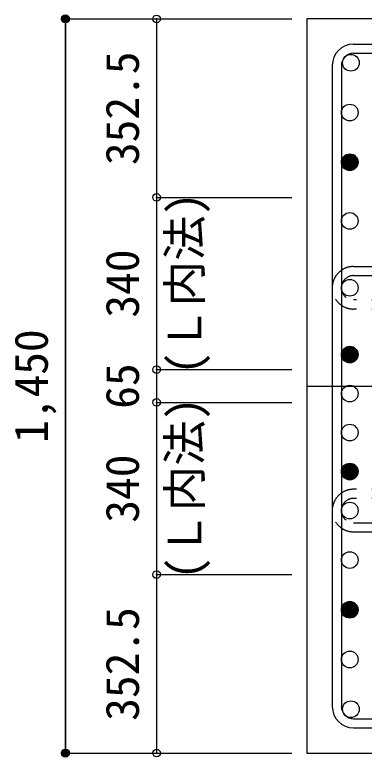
# Model space of a CAD drawing. Units: millimetres at full size, sheet at 1:30. Extents: x -5973 to 5954, y -4195 to 4201.
# Drawn here: x -750 to -60, y -2475 to -1009 of the extents above; entities that cross this region are included whole.
import ezdxf
from ezdxf.enums import TextEntityAlignment as Align

# ---------------------------------------------------------------- set-up
doc = ezdxf.new("R2010")
doc.units = ezdxf.units.MM
doc.header["$LTSCALE"] = 30
doc.header["$PDMODE"] = 32
doc.header["$PDSIZE"] = 15
doc.linetypes.add('CHAIN1', pattern=[8, 5, -1, 1, -1])
doc.linetypes.add('DASHED2', pattern=[3, 2, -1])
for name, color, linetype in [('0-1_躯体線', 2, 'Continuous'), ('0-3_立上り筋', 4, 'Continuous'), ('0-4_フープ筋', 7, 'Continuous'), ('0-7_文字', 4, 'Continuous'), ('0-C', 7, 'DASHED2'), ('0-D_寸法', 4, 'Continuous')]:
    doc.layers.add(name, color=color, linetype=linetype)
doc.styles.add('ＭＳ ゴシック', font='')
doc.styles.get('ＭＳ ゴシック').set_extended_font_data('MS Gothic')

msp = doc.modelspace()

# ---------------------------------------------------------------- linework, layer by layer
at = {"layer": '0-1_躯体線'}
for p, q in [((1677.44, -1017.16), (-172.56, -1017.16)), ((-172.56, -1017.16), (-172.56, -2467.16)), ((-172.56, -2467.16), (213.94, -2467.16))]:
    msp.add_line(p, q, dxfattribs=at)
at = {"layer": '0-3_立上り筋', "color": 3}
for centre in [(-85.87, -1103.86), (-88.06, -1202.06), (-88.06, -1300.26), (-88.06, -1416.16), (-88.06, -1548.16), (-88.06, -1680.16), (-88.06, -1757.16), (-88.06, -1834.16), (-88.06, -1911.16), (-88.06, -1988.16), (-88.06, -2085.87), (-88.06, -2184.07), (-88.06, -2282.27), (-85.87, -2380.47)]:
    msp.add_circle(centre, 16.5, dxfattribs=at)
at = {"layer": '0-3_立上り筋'}
for centre, radius in [((-88.06, -1300.26), 14.85), ((-88.06, -1300.26), 13.2), ((-88.06, -1300.26), 11.55), ((-88.06, -1300.26), 9.9), ((-88.06, -1300.26), 8.25), ((-88.06, -1300.26), 6.6), ((-88.06, -1300.26), 4.95), ((-88.06, -1300.26), 3.3), ((-88.06, -1300.26), 1.65), ((-88.06, -1680.16), 14.85), ((-88.06, -1680.16), 13.2), ((-88.06, -1680.16), 11.55), ((-88.06, -1680.16), 9.9), ((-88.06, -1680.16), 8.25), ((-88.06, -1680.16), 6.6), ((-88.06, -1680.16), 4.95), ((-88.06, -1680.16), 3.3), ((-88.06, -1680.16), 1.65), ((-88.06, -1911.16), 14.85), ((-88.06, -1911.16), 13.2), ((-88.06, -1911.16), 11.55), ((-88.06, -1911.16), 9.9), ((-88.06, -1911.16), 8.25), ((-88.06, -1911.16), 6.6), ((-88.06, -1911.16), 4.95), ((-88.06, -1911.16), 3.3), ((-88.06, -1911.16), 1.65), ((-88.06, -2184.07), 14.85), ((-88.06, -2184.07), 13.2), ((-88.06, -2184.07), 11.55), ((-88.06, -2184.07), 9.9), ((-88.06, -2184.07), 8.25), ((-88.06, -2184.07), 6.6), ((-88.06, -2184.07), 4.95), ((-88.06, -2184.07), 3.3), ((-88.06, -2184.07), 1.65)]:
    msp.add_circle(centre, radius, dxfattribs=at)
at = {"layer": '0-4_フープ筋'}
for p, q in [((-80.56, -1067.16), (1185.44, -1067.16)), ((-80.56, -1085.16), (1185.44, -1085.16)), ((-122.56, -1109.16), (-122.56, -2375.16)), ((-104.56, -1109.16), (-104.56, -2375.16)), ((-80.56, -2399.16), (1185.44, -2399.16)), ((-80.56, -2417.16), (1185.44, -2417.16))]:
    msp.add_line(p, q, dxfattribs=at)
for centre, radius, start, end in [((-80.56, -1109.16), 42, 90, 180), ((-80.56, -1109.16), 24, 90, 180), ((-80.56, -2375.16), 42, 180, 270), ((-80.56, -2375.16), 24, 180, 270)]:
    msp.add_arc(centre, radius, start, end, dxfattribs=at)
at = {"layer": '0-C'}
for p, q in [((-80.56, -1506.16), (-16.56, -1506.16)), ((-80.56, -1524.16), (-16.56, -1524.16)), ((1185.44, -1572.16), (-80.56, -1572.16)), ((1185.44, -1590.16), (-80.56, -1590.16)), ((1185.44, -1946.16), (-80.56, -1946.16)), ((1185.44, -1964.16), (-80.56, -1964.16)), ((-80.56, -2012.16), (-16.56, -2012.16)), ((-80.56, -2030.16), (-16.56, -2030.16))]:
    msp.add_line(p, q, dxfattribs=at)
for centre, radius in [((-80.56, -1548.16), 42), ((-80.56, -1548.16), 24), ((-80.56, -1988.16), 42), ((-80.56, -1988.16), 24)]:
    msp.add_arc(centre, radius, 90, 270, dxfattribs=at)
at = {"layer": '0-D_寸法'}
for p, q in [((-649.6, -1017.16), (-469.6, -1017.16)), ((-649.6, -1017.16), (-469.6, -1017.16)), ((-649.6, -1017.16), (-649.6, -2467.16)), ((-649.6, -2467.16), (-649.6, -1017.16)), ((-469.6, -1017.16), (-469.6, -1369.66)), ((-469.6, -1017.16), (-202.56, -1017.16)), ((-469.6, -1369.66), (-202.56, -1369.66)), ((-469.6, -1369.66), (-469.6, -1709.66)), ((-469.6, -1709.66), (-202.56, -1709.66)), ((-469.6, -1709.66), (-469.6, -1774.66)), ((-469.6, -1774.66), (-202.56, -1774.66)), ((-469.6, -1774.66), (-469.6, -2114.66)), ((-469.6, -2114.66), (-202.56, -2114.66)), ((-469.6, -2114.66), (-469.6, -2467.16)), ((-649.6, -2467.16), (-469.6, -2467.16)), ((-469.6, -2467.16), (-202.56, -2467.16)), ((-469.6, -2467.16), (-202.56, -2467.16))]:
    msp.add_line(p, q, dxfattribs=at)
at = {"layer": '0-D_寸法', "linetype": 'CHAIN1'}
msp.add_line((-172.56, -1742.16), (1277.44, -1742.16), dxfattribs=at)
at = {"layer": '0-D_寸法'}
for centre, radius in [((-649.6, -1017.16), 8), ((-649.6, -1017.16), 7.2), ((-649.6, -1017.16), 6.4), ((-649.6, -1017.16), 5.6), ((-649.6, -1017.16), 4.8), ((-649.6, -1017.16), 4), ((-649.6, -1017.16), 3.2), ((-649.6, -1017.16), 2.4), ((-649.6, -1017.16), 1.6), ((-649.6, -1017.16), 0.8), ((-649.6, -2467.16), 8), ((-649.6, -2467.16), 7.2), ((-649.6, -2467.16), 6.4), ((-649.6, -2467.16), 5.6), ((-649.6, -2467.16), 4.8), ((-649.6, -2467.16), 4), ((-649.6, -2467.16), 3.2), ((-649.6, -2467.16), 2.4), ((-649.6, -2467.16), 1.6), ((-649.6, -2467.16), 0.8)]:
    msp.add_circle(centre, radius, dxfattribs=at)
at = {"layer": '0-D_寸法', "color": 7}
for p in [(-649.6, -1017.16), (-469.6, -1017.16), (-469.6, -1369.66), (-469.6, -1709.66), (-469.6, -1774.66), (-469.6, -2114.66), (-649.6, -2467.16), (-469.6, -2467.16)]:
    msp.add_point(p, dxfattribs=at)

# ---------------------------------------------------------------- texts
at = {"layer": '0-7_文字', "style": 'ＭＳ ゴシック'}
for p in [(-361.57, -1719.78), (-361.57, -2124.55)]:
    msp.add_text('(Ｌ内法)', height=65.98, rotation=90, dxfattribs=at).set_placement(p, align=Align.BOTTOM_LEFT)
at = {"layer": '0-D_寸法', "style": 'ＭＳ ゴシック'}
for s, p in [('352.5', (-484.6, -1305.91)), ('340', (-484.6, -1607.16)), ('1,450', (-664.6, -1854.66)), ('65', (-484.6, -1787.16)), ('340', (-484.6, -2012.16)), ('352.5', (-484.6, -2403.41))]:
    msp.add_text(s, height=65.98, rotation=90, dxfattribs=at).set_placement(p, align=Align.BOTTOM_LEFT)

doc.saveas('drawing.dxf')
